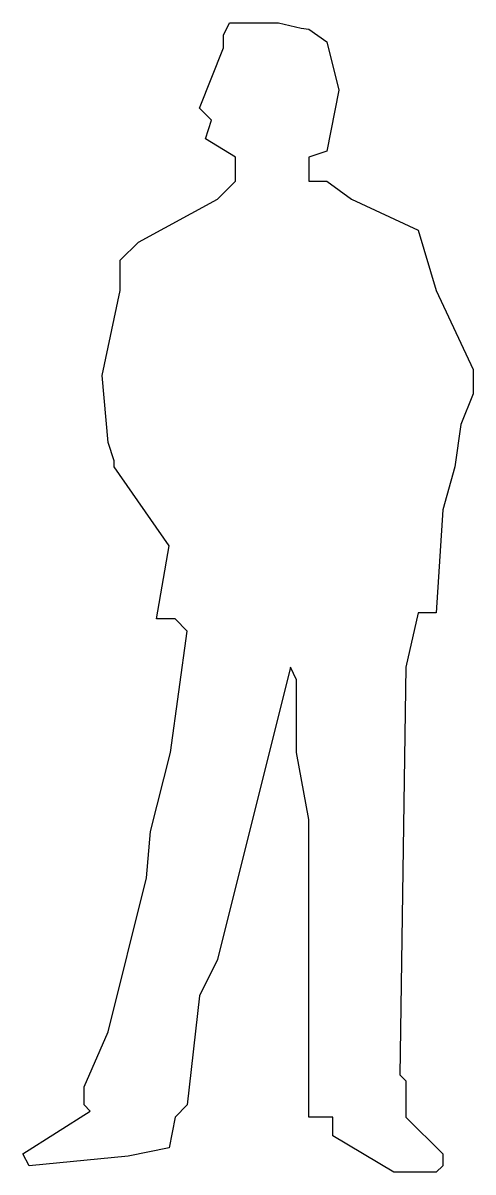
# Model space of a CAD drawing. Extents: x 2613 to 3284, y 4140 to 5854.
import ezdxf

# ---------------------------------------------------------------- set-up
doc = ezdxf.new("R2010")
doc.units = 0
doc.header["$LTSCALE"] = 50
doc.layers.get('0').update_dxf_attribs({"linetype": 'CONTINUOUS'})

msp = doc.modelspace()

# ---------------------------------------------------------------- linework, layer by layer
at = {"color": 0, "linetype": 'CONTINUOUS'}
msp.add_lwpolyline([(2876.169329, 5726.621042), (2912.169329, 5816.621042), (2912.169329, 5835.621042), (2921.169329, 5853.621042), (2994.169329, 5853.621042), (3028.041857, 5845.922209), (3039.169329, 5844.621042), (3066.169329, 5825.621042), (3084.169329, 5753.621042), (3066.169329, 5662.621042), (3039.169329, 5653.621042), (3039.169329, 5617.621042), (3066.169329, 5617.621042), (3103.169329, 5590.621042), (3202.169329, 5544.621042), (3229.169329, 5454.621042), (3284.169329, 5336.621042), (3284.169329, 5300.621042), (3266.169329, 5254.621042), (3257.169329, 5191.621042), (3239.169329, 5127.621042), (3229.169329, 4973.621042), (3202.169329, 4973.621042), (3184.169329, 4892.621042), (3175.169329, 4284.621042), (3184.169329, 4275.621042), (3184.169329, 4221.621042), (3239.169329, 4166.621042), (3239.169329, 4148.621042), (3229.169329, 4139.621042), (3166.169329, 4139.621042), (3075.169329, 4193.621042), (3075.169329, 4221.621042), (3039.169329, 4221.621042), (3039.169329, 4665.621042), (3021.169329, 4765.621042), (3021.169329, 4873.621042), (3012.169329, 4892.621042), (2903.169329, 4456.621042), (2876.169329, 4402.621042), (2858.169329, 4239.621042), (2840.169329, 4221.621042), (2831.169329, 4175.621042), (2770.08611, 4163.32779), (2622.169329, 4148.621042), (2613.169329, 4166.621042), (2713.169329, 4230.621042), (2704.169329, 4239.621042), (2704.169329, 4266.621042), (2740.169329, 4348.621042), (2797.081477, 4578.396324), (2803.169329, 4647.621042), (2833.0753, 4765.399214), (2858.169329, 4946.621042), (2840.169329, 4964.621042), (2812.169329, 4964.621042), (2831.169329, 5073.621042), (2749.169329, 5191.621042), (2749.169329, 5200.621042), (2740.169329, 5227.621042), (2731.169329, 5327.621042), (2758.169329, 5454.621042), (2758.169329, 5499.621042), (2785.169329, 5526.621042), (2903.169329, 5590.621042), (2930.169329, 5617.621042), (2930.169329, 5653.621042), (2885.169329, 5680.621042), (2894.169329, 5708.621042), (2876.169329, 5726.621042)], dxfattribs=at)

doc.saveas('drawing.dxf')
